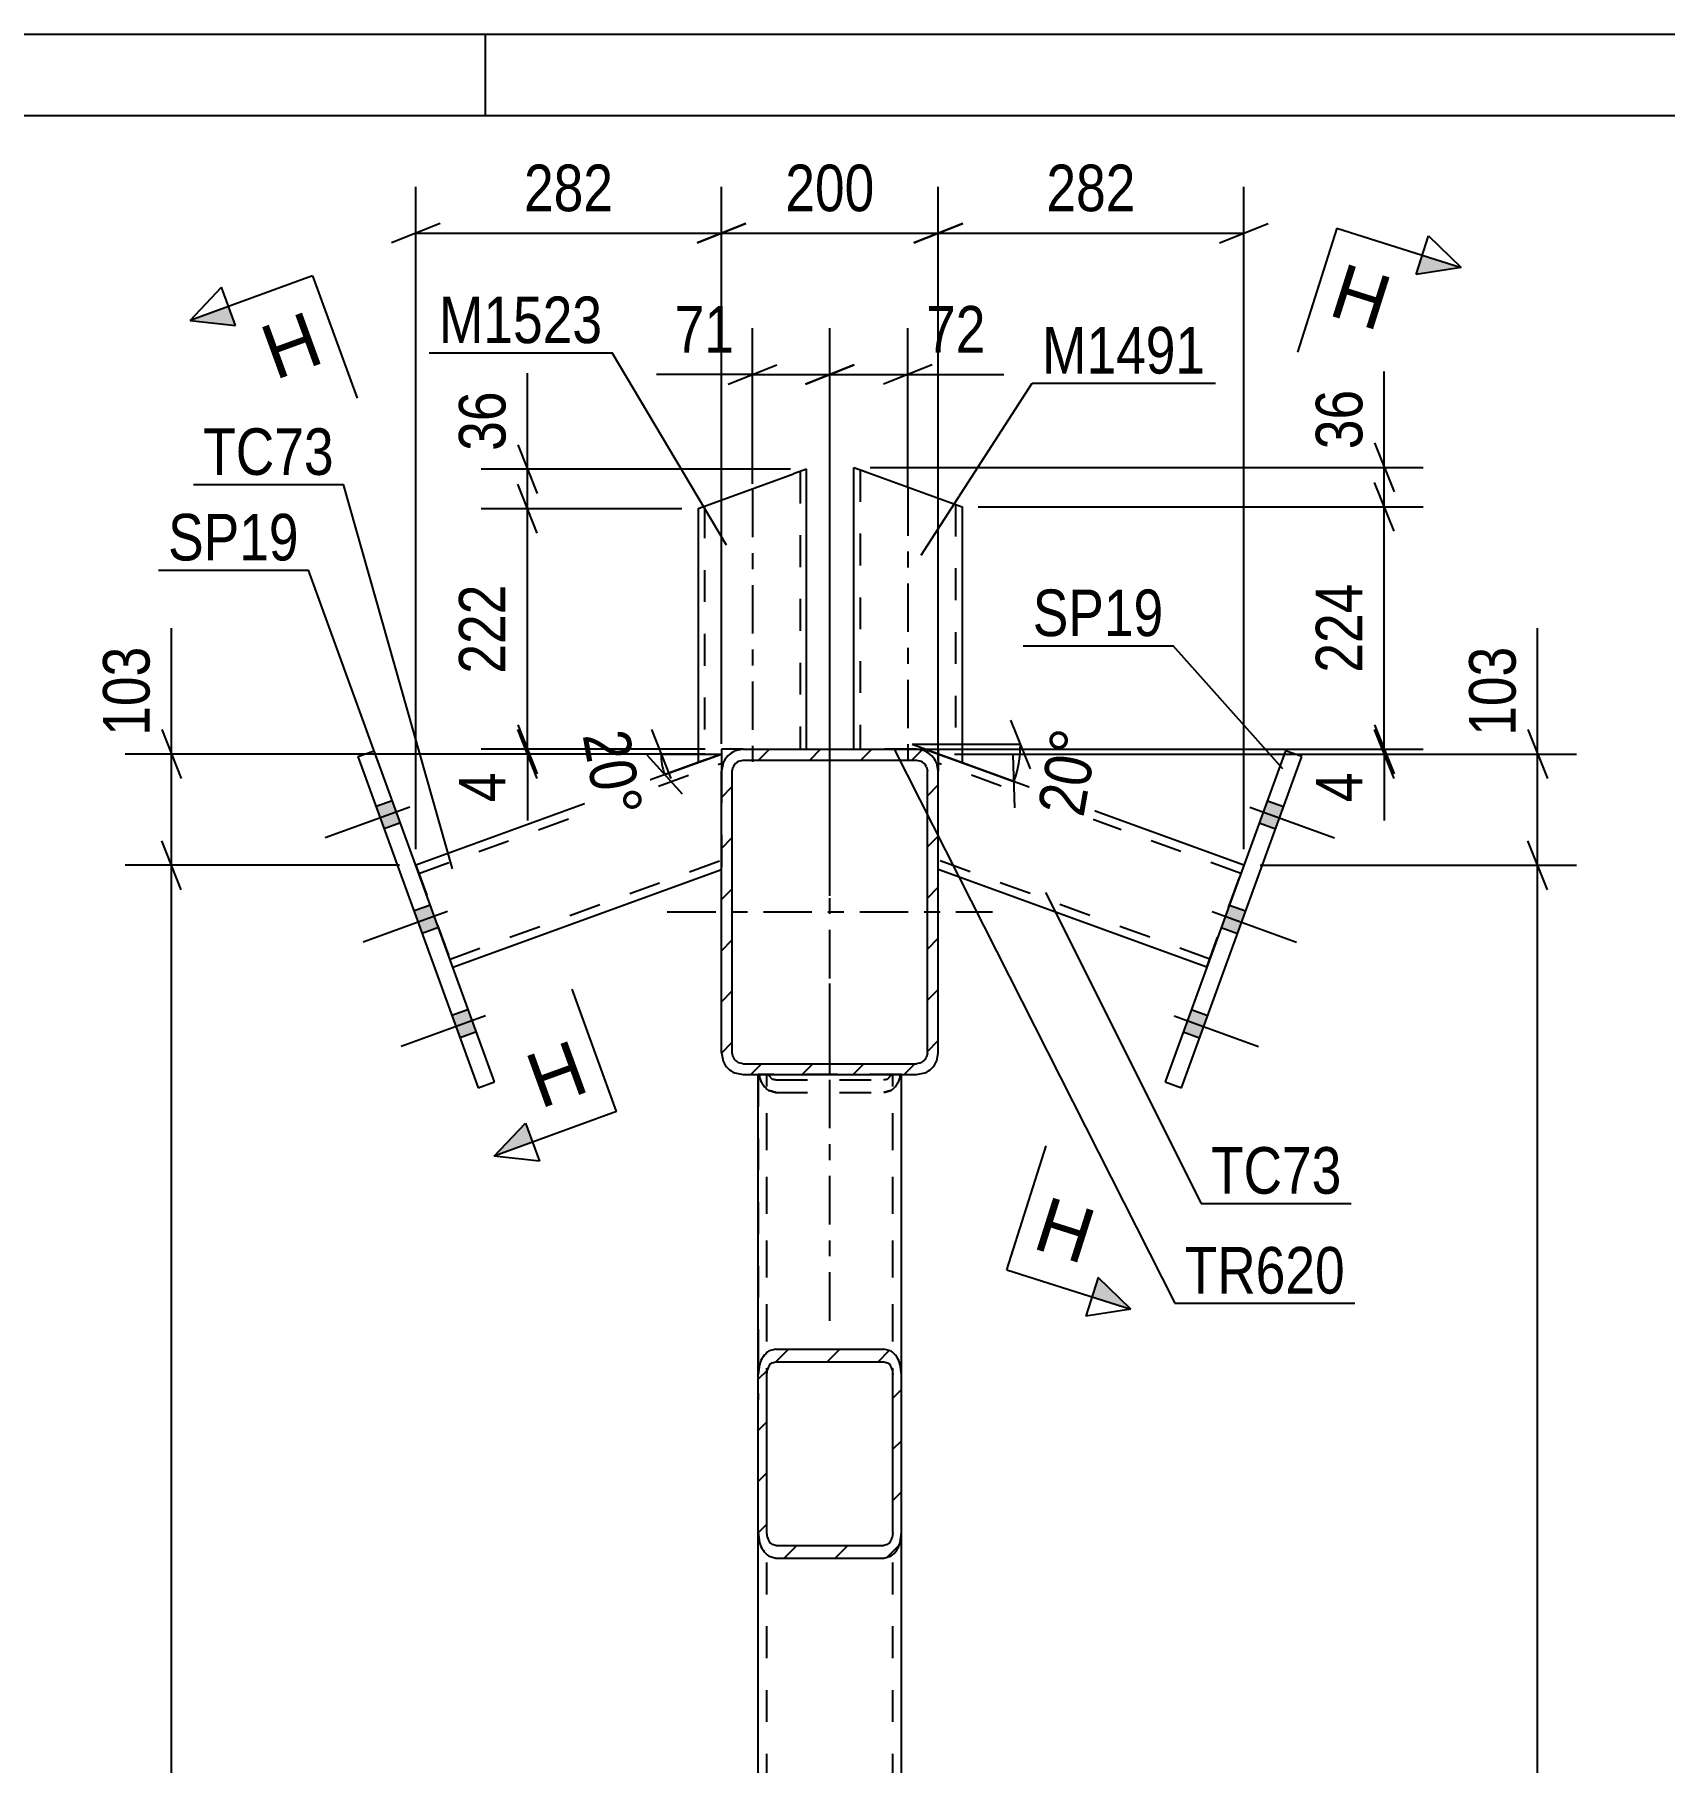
# Model space of a CAD drawing. Header units: millimetres. Extents: x 0 to 594, y 0 to 420.
# Drawn here: x 146.3 to 246.5, y 313.8 to 420 of the extents above; entities that cross this region are included whole.
import ezdxf

# ---------------------------------------------------------------- set-up
doc = ezdxf.new("R2010")
doc.units = ezdxf.units.MM
doc.linetypes.add('DXK_LINE_DOT2', pattern=[3.9198, 1.9599, -1.9599])
doc.linetypes.add('DXK_LINE_DOT3', pattern=[5.9187, 2.979, -0.9799, 0.9799, -0.9799])
doc.styles.add('Arial', font='ARIAL.TTF', dxfattribs={"height": 0.2})
doc.styles.add('Arial Narrow', font='ARIALN.TTF', dxfattribs={"height": 0.2})

# ---------------------------------------------------------------- blocks, each defined once
blk = doc.blocks.new('Unknown-761544929-1135')
at = {"color": 5, "linetype": 'Continuous'}
for p, q in [((594, 420), (0, 420)), ((174, 415), (174, 420)), ((589, 415), (5, 415))]:
    blk.add_line(p, q, dxfattribs=at)
blk = doc.blocks.new('Part-761544929-6121 - 5985')
at = {"color": 2, "linetype": 'Continuous'}
for p, q in [((187.07, 375.25), (169.71, 368.93)), ((188.5, 375.77), (188.5, 374.72)), ((171.99, 362.66), (188.5, 368.67))]:
    blk.add_line(p, q, dxfattribs=at)
at = {"color": 7, "linetype": 'DXK_LINE_DOT2'}
for p, q in [((169.89, 368.43), (188.5, 375.2)), ((187.07, 375.25), (188.5, 375.77)), ((188.5, 374.72), (188.5, 368.67)), ((169.71, 368.93), (171.99, 362.66)), ((171.81, 363.16), (188.5, 369.24))]:
    blk.add_line(p, q, dxfattribs=at)
blk = doc.blocks.new('Bolt-761544929-6005 - 5985')
at = {"linetype": 'Continuous'}
for points in [[(168.76, 371.53), (168.26, 372.9), (167.26, 372.54), (167.76, 371.16)], [(168.76, 371.53), (168.26, 372.9), (167.26, 372.54), (167.76, 371.16)], [(168.76, 371.53), (168.26, 372.9), (167.26, 372.54), (167.76, 371.16)], [(171.1, 365.11), (170.6, 366.48), (169.6, 366.12), (170.1, 364.74)], [(171.1, 365.11), (170.6, 366.48), (169.6, 366.12), (170.1, 364.74)], [(173.44, 358.68), (172.94, 360.06), (171.93, 359.7), (172.44, 358.32)], [(173.44, 358.68), (172.94, 360.06), (171.93, 359.7), (172.44, 358.32)], [(173.44, 358.68), (172.94, 360.06), (171.93, 359.7), (172.44, 358.32)]]:
    blk.add_hatch(color=1, dxfattribs=at).paths.add_polyline_path(points)
at = {"color": 1, "linetype": 'Continuous'}
for p, q in [((168.26, 372.9), (167.26, 372.54)), ((168.26, 372.9), (167.26, 372.54)), ((168.26, 372.9), (167.26, 372.54)), ((169.33, 372.51), (164.13, 370.62)), ((169.33, 372.51), (164.13, 370.62)), ((169.33, 372.51), (164.13, 370.62)), ((168.76, 371.53), (167.76, 371.16)), ((168.76, 371.53), (167.76, 371.16)), ((168.76, 371.53), (167.76, 371.16)), ((170.6, 366.48), (169.6, 366.12)), ((170.6, 366.48), (169.6, 366.12)), ((171.66, 366.09), (166.46, 364.2)), ((171.66, 366.09), (166.46, 364.2)), ((171.1, 365.11), (170.1, 364.74)), ((171.1, 365.11), (170.1, 364.74)), ((174, 359.67), (168.8, 357.78)), ((174, 359.67), (168.8, 357.78)), ((174, 359.67), (168.8, 357.78)), ((172.94, 360.06), (171.93, 359.7)), ((172.94, 360.06), (171.93, 359.7)), ((172.94, 360.06), (171.93, 359.7)), ((173.44, 358.68), (172.44, 358.32)), ((173.44, 358.68), (172.44, 358.32)), ((173.44, 358.68), (172.44, 358.32))]:
    blk.add_line(p, q, dxfattribs=at)
blk = doc.blocks.new('Bolt-761544929-6006 - 5985')
at = {"linetype": 'Continuous'}
for points in [[(222.08, 372.9), (221.58, 371.53), (222.58, 371.16), (223.08, 372.54)], [(222.08, 372.9), (221.58, 371.53), (222.58, 371.16), (223.08, 372.54)], [(222.08, 372.9), (221.58, 371.53), (222.58, 371.16), (223.08, 372.54)], [(219.74, 366.48), (219.24, 365.11), (220.24, 364.74), (220.74, 366.12)], [(219.74, 366.48), (219.24, 365.11), (220.24, 364.74), (220.74, 366.12)], [(217.4, 360.06), (216.9, 358.68), (217.9, 358.32), (218.41, 359.7)], [(217.4, 360.06), (216.9, 358.68), (217.9, 358.32), (218.41, 359.7)], [(217.4, 360.06), (216.9, 358.68), (217.9, 358.32), (218.41, 359.7)]]:
    blk.add_hatch(color=1, dxfattribs=at).paths.add_polyline_path(points)
at = {"color": 1, "linetype": 'Continuous'}
for p, q in [((222.08, 372.9), (223.08, 372.54)), ((222.08, 372.9), (223.08, 372.54)), ((222.08, 372.9), (223.08, 372.54)), ((221.01, 372.51), (226.21, 370.62)), ((221.01, 372.51), (226.21, 370.62)), ((221.01, 372.51), (226.21, 370.62)), ((221.58, 371.53), (222.58, 371.16)), ((221.58, 371.53), (222.58, 371.16)), ((221.58, 371.53), (222.58, 371.16)), ((219.74, 366.48), (220.74, 366.12)), ((219.74, 366.48), (220.74, 366.12)), ((218.68, 366.09), (223.88, 364.2)), ((218.68, 366.09), (223.88, 364.2)), ((219.24, 365.11), (220.24, 364.74)), ((219.24, 365.11), (220.24, 364.74)), ((216.34, 359.67), (221.54, 357.78)), ((216.34, 359.67), (221.54, 357.78)), ((216.34, 359.67), (221.54, 357.78)), ((217.4, 360.06), (218.41, 359.7)), ((217.4, 360.06), (218.41, 359.7)), ((217.4, 360.06), (218.41, 359.7)), ((216.9, 358.68), (217.9, 358.32)), ((216.9, 358.68), (217.9, 358.32)), ((216.9, 358.68), (217.9, 358.32))]:
    blk.add_line(p, q, dxfattribs=at)
blk = doc.blocks.new('Part-761544929-6019 - 5985')
at = {"linetype": 'Continuous'}
h = blk.add_hatch(dxfattribs=at)
h.set_pattern_fill('', scale=0.7, style=0, pattern_type=0)
h.set_pattern_definition([(45, (188.5033, 357.3911), (-1.57154, 1.57154), [])])
h.paths.add_polyline_path([(188.5, 374.72), (188.5, 357.39), (188.6, 356.88), (188.89, 356.45), (189.33, 356.16), (189.84, 356.06), (200.5, 356.06), (201.01, 356.16), (201.45, 356.45), (201.74, 356.88), (201.84, 357.39), (201.84, 374.72), (201.74, 375.23), (201.45, 375.67), (201.01, 375.96), (200.5, 376.06), (189.84, 376.06), (189.33, 375.96), (188.89, 375.67), (188.6, 375.23)])
h.paths.add_polyline_path([(189.37, 375.2), (189.58, 375.34), (189.84, 375.39), (200.5, 375.39), (200.76, 375.34), (200.97, 375.2), (201.12, 374.98), (201.17, 374.72), (201.17, 357.39), (201.12, 357.14), (200.97, 356.92), (200.76, 356.78), (200.5, 356.72), (189.84, 356.72), (189.58, 356.78), (189.37, 356.92), (189.22, 357.14), (189.17, 357.39), (189.17, 374.72), (189.22, 374.98)])
at = {"color": 2, "linetype": 'Continuous'}
for p, q in [((189.84, 376.06), (189.33, 375.96)), ((189.84, 376.06), (200.5, 376.06)), ((201.01, 375.96), (200.5, 376.06)), ((188.6, 375.23), (188.5, 374.72)), ((189.17, 374.72), (189.22, 374.98)), ((189.58, 375.34), (189.84, 375.39)), ((189.84, 375.39), (200.5, 375.39)), ((200.5, 375.39), (200.76, 375.34)), ((201.12, 374.98), (201.17, 374.72)), ((201.84, 374.72), (201.74, 375.23)), ((188.5, 357.39), (188.5, 374.72)), ((189.17, 357.39), (189.17, 374.72)), ((201.17, 357.39), (201.17, 374.72)), ((201.84, 357.39), (201.84, 374.72)), ((188.5, 357.39), (188.6, 356.88)), ((189.22, 357.14), (189.17, 357.39)), ((201.17, 357.39), (201.12, 357.14)), ((201.74, 356.88), (201.84, 357.39)), ((189.33, 356.16), (189.84, 356.06)), ((189.84, 356.72), (189.58, 356.78)), ((189.84, 356.72), (200.5, 356.72)), ((189.84, 356.06), (200.5, 356.06)), ((200.76, 356.78), (200.5, 356.72)), ((200.5, 356.06), (201.01, 356.16))]:
    blk.add_line(p, q, dxfattribs=at)
at = {"color": 7, "linetype": 'DXK_LINE_DOT3'}
for p, q in [((195.17, 356.06), (195.17, 376.06)), ((185.17, 366.06), (205.17, 366.06))]:
    blk.add_line(p, q, dxfattribs=at)
at = {"color": 2, "linetype": 'Continuous'}
for centre, radius, start, end in [((189.84, 374.72), 1.33, 112.5, 157.5), ((189.84, 374.72), 0.667, 112.5, 157.5), ((200.5, 374.72), 0.667, 22.5, 67.5), ((200.5, 374.72), 1.33, 22.5, 67.5), ((189.84, 357.39), 0.667, 202.5, 247.5), ((200.5, 357.39), 0.667, 292.5, 337.5), ((189.84, 357.39), 1.33, 202.5, 247.5), ((200.5, 357.39), 1.33, 292.5, 337.5)]:
    blk.add_arc(centre, radius, start, end, dxfattribs=at)
blk = doc.blocks.new('Part-761544929-6022 - 5985')
at = {"color": 2, "linetype": 'Continuous'}
for p, q in [((193.74, 393.28), (192.94, 392.99)), ((193.74, 376.06), (193.74, 393.28)), ((187.13, 390.88), (192.94, 392.99)), ((187.07, 390.85), (187.13, 390.88)), ((187.07, 390.85), (187.07, 375.25)), ((189.84, 376.06), (188.5, 376.06)), ((188.5, 376.06), (188.5, 375.77)), ((188.5, 375.77), (187.07, 375.25))]:
    blk.add_line(p, q, dxfattribs=at)
at = {"color": 7, "linetype": 'DXK_LINE_DOT2'}
for p, q in [((193.34, 393.14), (193.34, 376.06)), ((187.47, 391), (187.5, 391.01)), ((187.47, 391), (187.47, 375.39)), ((189.84, 376.06), (193.74, 376.06))]:
    blk.add_line(p, q, dxfattribs=at)
at = {"color": 7, "linetype": 'DXK_LINE_DOT3'}
blk.add_line((190.41, 392.07), (190.41, 375.25), dxfattribs=at)
blk = doc.blocks.new('Part-761544929-6023 - 5985')
at = {"color": 2, "linetype": 'Continuous'}
for p, q in [((196.64, 376.06), (196.64, 393.39)), ((196.64, 393.39), (196.7, 393.36)), ((196.7, 393.36), (196.87, 393.3)), ((196.87, 393.3), (197.44, 393.1)), ((197.44, 393.1), (203.3, 390.96)), ((203.3, 390.96), (203.3, 375.23)), ((200.5, 376.06), (201.84, 376.06)), ((201.84, 376.06), (201.84, 375.77)), ((201.84, 375.77), (203.24, 375.26)), ((203.3, 375.23), (203.24, 375.26))]:
    blk.add_line(p, q, dxfattribs=at)
at = {"color": 7, "linetype": 'DXK_LINE_DOT2'}
for p, q in [((196.87, 393.3), (197.28, 393.15)), ((197.04, 393.24), (197.04, 376.06)), ((197.04, 393.24), (197.07, 393.23)), ((197.13, 393.21), (197.44, 393.1)), ((202.9, 391.11), (202.9, 375.38)), ((200.5, 376.06), (196.64, 376.06))]:
    blk.add_line(p, q, dxfattribs=at)
at = {"color": 7, "linetype": 'DXK_LINE_DOT3'}
blk.add_line((199.97, 392.17), (199.97, 375.23), dxfattribs=at)
blk = doc.blocks.new('Part-761544929-6143 - 5985')
at = {"linetype": 'Continuous'}
h = blk.add_hatch(dxfattribs=at)
h.set_pattern_fill('', scale=0.7, style=0, pattern_type=0)
h.set_pattern_definition([(45, (190.77, 327.8989), (-1.57154, 1.57154), [])])
h.paths.add_polyline_path([(190.77, 337.63), (190.77, 327.9), (190.85, 327.3), (191.08, 326.8), (191.43, 326.46), (191.84, 326.34), (198.5, 326.34), (198.91, 326.46), (199.26, 326.8), (199.49, 327.3), (199.57, 327.9), (199.57, 337.63), (199.49, 338.23), (199.26, 338.73), (198.91, 339.07), (198.5, 339.19), (191.84, 339.19), (191.43, 339.07), (191.08, 338.73), (190.85, 338.23)])
h.paths.add_polyline_path([(191.46, 338.18), (191.63, 338.35), (191.84, 338.41), (198.5, 338.41), (198.71, 338.35), (198.88, 338.18), (199, 337.93), (199.04, 337.63), (199.04, 327.9), (199, 327.6), (198.88, 327.35), (198.71, 327.18), (198.5, 327.12), (191.84, 327.12), (191.63, 327.18), (191.46, 327.35), (191.34, 327.6), (191.3, 327.9), (191.3, 337.63), (191.34, 337.93)])
at = {"color": 2, "linetype": 'Continuous'}
for p, q in [((190.77, 337.63), (190.77, 356.06)), ((199.57, 337.63), (199.57, 356.06)), ((191.84, 339.19), (191.43, 339.07)), ((191.84, 339.19), (198.5, 339.19)), ((198.91, 339.07), (198.5, 339.19)), ((190.85, 338.23), (190.77, 337.63)), ((191.3, 337.63), (191.34, 337.93)), ((191.63, 338.35), (191.84, 338.41)), ((191.84, 338.41), (198.5, 338.41)), ((198.5, 338.41), (198.71, 338.35)), ((199, 337.93), (199.04, 337.63)), ((199.57, 337.63), (199.49, 338.23)), ((190.77, 327.9), (190.77, 337.63)), ((191.3, 327.9), (191.3, 337.63)), ((199.04, 327.9), (199.04, 337.63)), ((199.57, 327.9), (199.57, 337.63)), ((190.77, 327.9), (190.85, 327.3)), ((191.34, 327.6), (191.3, 327.9)), ((191.84, 327.12), (191.63, 327.18)), ((198.71, 327.18), (198.5, 327.12)), ((199.04, 327.9), (199, 327.6)), ((199.49, 327.3), (199.57, 327.9)), ((191.43, 326.46), (191.84, 326.34)), ((191.84, 327.12), (198.5, 327.12)), ((191.84, 326.34), (198.5, 326.34)), ((198.5, 326.34), (198.91, 326.46))]:
    blk.add_line(p, q, dxfattribs=at)
at = {"color": 7, "linetype": 'DXK_LINE_DOT2'}
for p, q in [((190.77, 356.06), (199.57, 356.06)), ((190.85, 355.92), (190.83, 356.06)), ((191.3, 327.9), (191.3, 356.06)), ((191.42, 356.06), (191.46, 355.96)), ((191.46, 355.96), (191.63, 355.79)), ((198.71, 355.79), (198.88, 355.96)), ((198.88, 355.96), (198.92, 356.06)), ((199.04, 327.9), (199.04, 356.06)), ((199.51, 356.06), (199.49, 355.92)), ((191.84, 354.96), (191.43, 355.08)), ((191.63, 355.79), (191.84, 355.74)), ((191.84, 355.74), (198.5, 355.74)), ((191.84, 354.96), (198.5, 354.96)), ((198.5, 355.74), (198.71, 355.79)), ((198.91, 355.08), (198.5, 354.96)), ((190.77, 327.9), (190.77, 337.63)), ((199.57, 327.9), (199.57, 337.63))]:
    blk.add_line(p, q, dxfattribs=at)
for centre, start, end in [((192.23, 356.24), 193.2949, 235.5336), ((198.11, 356.24), 304.4664, 346.7051)]:
    blk.add_arc(centre, 1.42, start, end, dxfattribs=at)
at = {"color": 2, "linetype": 'Continuous'}
for centre, radius, start, end in [((192.23, 337.9), 1.42, 124.4664, 166.7051), ((198.11, 337.9), 1.42, 13.2949, 55.5336), ((192.03, 337.77), 0.709, 124.4664, 166.7051), ((198.31, 337.77), 0.709, 13.2949, 55.5336), ((192.23, 327.63), 1.42, 193.2949, 235.5336), ((192.03, 327.76), 0.709, 193.2949, 235.5336), ((198.31, 327.76), 0.709, 304.4664, 346.7051), ((198.11, 327.63), 1.42, 304.4664, 346.7051)]:
    blk.add_arc(centre, radius, start, end, dxfattribs=at)
blk = doc.blocks.new('Part-761544929-6088 - 5985')
at = {"color": 2, "linetype": 'Continuous'}
for p, q in [((166.14, 375.61), (167.14, 375.97)), ((166.14, 375.61), (173.55, 355.25)), ((174.55, 355.61), (167.14, 375.97)), ((173.55, 355.25), (174.55, 355.61))]:
    blk.add_line(p, q, dxfattribs=at)
blk = doc.blocks.new('Part-761544929-6089 - 5985')
at = {"color": 2, "linetype": 'Continuous'}
for p, q in [((223.2, 375.97), (215.79, 355.61)), ((216.79, 355.25), (224.2, 375.61)), ((224.2, 375.61), (223.2, 375.97)), ((215.79, 355.61), (216.79, 355.25))]:
    blk.add_line(p, q, dxfattribs=at)
blk = doc.blocks.new('Part-761544929-6091 - 5985')
at = {"color": 2, "linetype": 'Continuous'}
for p, q in [((201.84, 375.77), (201.84, 374.72)), ((220.63, 368.93), (203.3, 375.23)), ((218.35, 362.66), (201.84, 368.67))]:
    blk.add_line(p, q, dxfattribs=at)
at = {"color": 7, "linetype": 'DXK_LINE_DOT2'}
for p, q in [((203.3, 375.23), (201.84, 375.77)), ((201.84, 375.77), (201.84, 375.43)), ((220.45, 368.43), (201.84, 375.2)), ((201.84, 368.67), (201.84, 374.72)), ((218.53, 363.16), (201.84, 369.24)), ((218.35, 362.66), (220.63, 368.93))]:
    blk.add_line(p, q, dxfattribs=at)
blk = doc.blocks.new('Part-761544929-6126 - 5985')
at = {"color": 7, "linetype": 'DXK_LINE_DOT2'}
for p, q in [((190.77, 356.06), (199.57, 356.06)), ((190.77, 327.9), (190.77, 356.06)), ((191.3, 163.39), (191.3, 356.06)), ((199.04, 163.39), (199.04, 356.06)), ((199.57, 327.9), (199.57, 356.06))]:
    blk.add_line(p, q, dxfattribs=at)
at = {"color": 2, "linetype": 'Continuous'}
for p, q in [((190.77, 191.55), (190.77, 327.9)), ((199.57, 191.55), (199.57, 327.9))]:
    blk.add_line(p, q, dxfattribs=at)
blk = doc.blocks.new('Part-761544929-6141 - 5985')
at = {"color": 7, "linetype": 'DXK_LINE_DOT3'}
blk.add_line((195.17, 340.93), (195.17, 363.34), dxfattribs=at)
at = {"color": 7, "linetype": 'DXK_LINE_DOT2'}
for p, q in [((199.57, 356.06), (190.77, 356.06)), ((190.77, 356.06), (190.77, 336.06)), ((190.83, 356.06), (190.85, 355.92)), ((191.3, 336.06), (191.3, 356.06)), ((191.46, 355.96), (191.42, 356.06)), ((191.63, 355.79), (191.46, 355.96)), ((198.88, 355.96), (198.71, 355.79)), ((198.92, 356.06), (198.88, 355.96)), ((199.04, 336.06), (199.04, 356.06)), ((199.49, 355.92), (199.51, 356.06)), ((199.57, 336.06), (199.57, 356.06)), ((191.43, 355.08), (191.84, 354.96)), ((191.84, 355.74), (191.63, 355.79)), ((191.84, 355.74), (198.5, 355.74)), ((191.84, 354.96), (198.5, 354.96)), ((198.71, 355.79), (198.5, 355.74)), ((198.5, 354.96), (198.88, 355.07)), ((198.88, 355.07), (198.91, 355.08))]:
    blk.add_line(p, q, dxfattribs=at)
for centre, start, end in [((192.23, 356.24), 193.2949, 235.5336), ((198.11, 356.24), 304.4664, 346.7051)]:
    blk.add_arc(centre, 1.42, start, end, dxfattribs=at)
blk = doc.blocks.new('StraightDimension-761544929-15469 - 5985')
at = {"color": 7, "linetype": 'Continuous'}
for p, q in [((155.28, 367.43), (154.08, 370.43)), ((168.71, 368.93), (151.83, 368.93)), ((154.68, 146.83), (154.68, 368.93))]:
    blk.add_line(p, q, dxfattribs=at)
blk = doc.blocks.new('StraightDimension-761544929-15546 - 5985')
at = {"color": 7, "linetype": 'Continuous'}
for p, q in [((239.3, 367.43), (238.1, 370.43)), ((221.63, 368.93), (241.1, 368.93)), ((238.7, 146.83), (238.7, 368.93))]:
    blk.add_line(p, q, dxfattribs=at)
blk = doc.blocks.new('StraightDimension-761544929-15175 - 5985')
at = {"color": 7, "linetype": 'Continuous'}
for p, q in [((188.5, 376.39), (188.5, 410.64)), ((201.84, 375.38), (201.84, 410.64)), ((190, 408.39), (187, 407.19)), ((200.34, 407.19), (203.34, 408.39)), ((188.5, 407.79), (201.84, 407.79))]:
    blk.add_line(p, q, dxfattribs=at)
at = {"color": 0}
blk.add_wipeout([(198.51, 408.54), (198.51, 412.74), (191.83, 412.74), (191.83, 408.54)], dxfattribs=at)
at = {"color": 3, "style": 'Arial Narrow'}
blk.add_text('200', height=2.863, dxfattribs=at).set_placement((192.43, 409.14))
blk = doc.blocks.new('AngleDimension-761544929-15498 - 5985')
at = {"color": 7, "linetype": 'Continuous'}
for p, q in [((184.2, 377.27), (185.4, 374.27)), ((186.1, 373.3), (183.94, 375.7)), ((184.8, 375.77), (188.5, 375.77)), ((185.02, 374.5), (188.5, 375.77)), ((187.56, 375.43), (185.02, 374.5))]:
    blk.add_line(p, q, dxfattribs=at)
blk.add_arc((188.5, 375.77), 3.71, 180, 200, dxfattribs=at)
at = {"color": 0}
blk.add_wipeout([(180.39, 371.06), (184.53, 371.79), (183.41, 378.15), (179.27, 377.42)], dxfattribs=at)
at = {"color": 3, "style": 'Arial Narrow'}
blk.add_text('20°', height=2.863, rotation=-80.0021, dxfattribs=at).set_placement((179.96, 376.93))
blk = doc.blocks.new('AngleDimension-761544929-15525 - 5985')
at = {"color": 7, "linetype": 'Continuous'}
for p, q in [((206.29, 377.85), (207.49, 374.85)), ((206.89, 376.35), (200.23, 376.35)), ((206.49, 374.07), (200.23, 376.35)), ((201.17, 376.01), (206.49, 374.07)), ((206.54, 372.46), (206.44, 375.69))]:
    blk.add_line(p, q, dxfattribs=at)
blk.add_arc((200.23, 376.35), 6.66, 339.9974, 360, dxfattribs=at)
at = {"color": 0}
blk.add_wipeout([(212.37, 377.49), (208.23, 378.22), (207.11, 371.86), (211.25, 371.13)], dxfattribs=at)
at = {"color": 3, "style": 'Arial Narrow'}
blk.add_text('20°', height=2.863, rotation=79.9964, dxfattribs=at).set_placement((210.76, 371.83))
blk = doc.blocks.new('StraightDimension-761544929-15109 - 5985')
at = {"color": 7, "linetype": 'Continuous'}
for p, q in [((195.17, 367.06), (195.17, 401.95)), ((199.97, 392.23), (199.97, 401.95)), ((193.67, 398.5), (196.67, 399.7)), ((201.47, 399.7), (198.47, 398.5)), ((195.17, 399.1), (199.97, 399.1)), ((199.97, 399.1), (205.88, 399.1)), ((199.97, 399.1), (205.88, 399.1))]:
    blk.add_line(p, q, dxfattribs=at)
at = {"color": 0}
blk.add_wipeout([(205.35, 399.85), (205.35, 404.05), (200.49, 404.05), (200.49, 399.85)], dxfattribs=at)
at = {"color": 3, "style": 'Arial Narrow'}
blk.add_text('72', height=2.863, dxfattribs=at).set_placement((201.09, 400.45))
blk = doc.blocks.new('StraightDimension-761544929-15174 - 5985')
at = {"color": 7, "linetype": 'Continuous'}
for p, q in [((201.84, 375.38), (201.84, 410.64)), ((220.63, 369.93), (220.63, 410.64)), ((203.34, 408.39), (200.34, 407.19)), ((219.13, 407.19), (222.13, 408.39)), ((201.84, 407.79), (220.63, 407.79))]:
    blk.add_line(p, q, dxfattribs=at)
at = {"color": 0}
blk.add_wipeout([(214.58, 408.54), (214.58, 412.74), (207.89, 412.74), (207.89, 408.54)], dxfattribs=at)
at = {"color": 3, "style": 'Arial Narrow'}
blk.add_text('282', height=2.863, dxfattribs=at).set_placement((208.49, 409.14))
blk = doc.blocks.new('StraightDimension-761544929-15110 - 5985')
at = {"color": 7, "linetype": 'Continuous'}
for p, q in [((190.41, 392.38), (190.41, 401.95)), ((195.17, 367.06), (195.17, 401.95)), ((188.91, 398.5), (191.91, 399.7)), ((196.67, 399.7), (193.67, 398.5)), ((190.41, 399.1), (184.5, 399.1)), ((190.41, 399.1), (184.5, 399.1)), ((190.41, 399.1), (195.17, 399.1))]:
    blk.add_line(p, q, dxfattribs=at)
at = {"color": 0}
blk.add_wipeout([(189.88, 399.85), (189.88, 404.05), (185.03, 404.05), (185.03, 399.85)], dxfattribs=at)
at = {"color": 3, "style": 'Arial Narrow'}
blk.add_text('71', height=2.863, dxfattribs=at).set_placement((185.63, 400.45))
blk = doc.blocks.new('StraightDimension-761544929-15176 - 5985')
at = {"color": 7, "linetype": 'Continuous'}
for p, q in [((169.71, 369.93), (169.71, 410.64)), ((188.5, 376.39), (188.5, 410.64)), ((171.21, 408.39), (168.21, 407.19)), ((187, 407.19), (190, 408.39)), ((169.71, 407.79), (188.5, 407.79))]:
    blk.add_line(p, q, dxfattribs=at)
at = {"color": 0}
blk.add_wipeout([(182.45, 408.54), (182.45, 412.74), (175.76, 412.74), (175.76, 408.54)], dxfattribs=at)
at = {"color": 3, "style": 'Arial Narrow'}
blk.add_text('282', height=2.863, dxfattribs=at).set_placement((176.36, 409.14))
blk = doc.blocks.new('StraightDimension-761544929-15468 - 5985')
at = {"color": 7, "linetype": 'Continuous'}
for p, q in [((154.68, 375.77), (154.68, 383.5)), ((154.68, 375.77), (154.68, 383.5)), ((154.08, 377.27), (155.28, 374.27)), ((187.5, 375.77), (151.83, 375.77)), ((154.68, 368.93), (154.68, 375.77)), ((155.28, 367.43), (154.08, 370.43)), ((168.71, 368.93), (151.83, 368.93))]:
    blk.add_line(p, q, dxfattribs=at)
at = {"color": 0}
blk.add_wipeout([(153.93, 382.98), (149.73, 382.98), (149.73, 376.29), (153.93, 376.29)], dxfattribs=at)
at = {"color": 3, "style": 'Arial Narrow'}
blk.add_text('103', height=2.863, rotation=90.0002, dxfattribs=at).set_placement((153.33, 376.89))
blk = doc.blocks.new('StraightDimension-761544929-15545 - 5985')
at = {"color": 7, "linetype": 'Continuous'}
for p, q in [((238.7, 375.77), (238.7, 383.5)), ((238.7, 375.77), (238.7, 383.5)), ((238.1, 377.27), (239.3, 374.27)), ((202.84, 375.77), (241.1, 375.77)), ((238.7, 368.93), (238.7, 375.77)), ((239.3, 367.43), (238.1, 370.43)), ((221.63, 368.93), (241.1, 368.93))]:
    blk.add_line(p, q, dxfattribs=at)
at = {"color": 0}
blk.add_wipeout([(237.95, 382.98), (233.75, 382.98), (233.75, 376.29), (237.95, 376.29)], dxfattribs=at)
at = {"color": 3, "style": 'Arial Narrow'}
blk.add_text('103', height=2.863, rotation=90.0002, dxfattribs=at).set_placement((237.35, 376.89))
blk = doc.blocks.new('StraightDimension-761544929-19131 - 5985')
at = {"color": 7, "linetype": 'Continuous'}
for p, q in [((177.17, 389.35), (175.97, 392.35)), ((186.07, 390.85), (173.72, 390.85)), ((176.57, 376.06), (176.57, 390.85)), ((175.97, 377.56), (177.17, 374.56)), ((187.5, 376.06), (173.72, 376.06))]:
    blk.add_line(p, q, dxfattribs=at)
at = {"color": 0}
blk.add_wipeout([(175.82, 386.8), (171.62, 386.8), (171.62, 380.11), (175.82, 380.11)], dxfattribs=at)
at = {"color": 3, "style": 'Arial Narrow'}
blk.add_text('222', height=2.863, rotation=90.0002, dxfattribs=at).set_placement((175.22, 380.71))
blk = doc.blocks.new('StraightDimension-761544929-19130 - 5985')
at = {"color": 7, "linetype": 'Continuous'}
for p, q in [((176.57, 393.28), (176.57, 399.19)), ((176.57, 393.28), (176.57, 399.19)), ((175.97, 394.78), (177.17, 391.78)), ((192.74, 393.28), (173.72, 393.28)), ((176.57, 390.85), (176.57, 393.28)), ((177.17, 389.35), (175.97, 392.35)), ((186.07, 390.85), (173.72, 390.85))]:
    blk.add_line(p, q, dxfattribs=at)
at = {"color": 0}
blk.add_wipeout([(175.82, 398.66), (171.62, 398.66), (171.62, 393.81), (175.82, 393.81)], dxfattribs=at)
at = {"color": 3, "style": 'Arial Narrow'}
blk.add_text('36', height=2.863, rotation=90.0002, dxfattribs=at).set_placement((175.22, 394.41))
blk = doc.blocks.new('StraightDimension-761544929-19132 - 5985')
at = {"color": 7, "linetype": 'Continuous'}
for p, q in [((175.97, 377.56), (177.17, 374.56)), ((177.17, 374.27), (175.97, 377.27)), ((187.5, 376.06), (173.72, 376.06)), ((176.57, 375.77), (176.57, 376.06)), ((187.5, 375.77), (173.72, 375.77)), ((176.57, 375.77), (176.57, 371.69)), ((176.57, 375.77), (176.57, 371.69))]:
    blk.add_line(p, q, dxfattribs=at)
at = {"color": 0}
blk.add_wipeout([(175.82, 375.24), (171.62, 375.24), (171.62, 372.21), (175.82, 372.21)], dxfattribs=at)
at = {"color": 3, "style": 'Arial Narrow'}
blk.add_text('4', height=2.86, rotation=90.0002, dxfattribs=at).set_placement((175.22, 372.81))
blk = doc.blocks.new('StraightDimension-761544929-19187 - 5985')
at = {"color": 7, "linetype": 'Continuous'}
for p, q in [((229.27, 393.39), (229.27, 399.29)), ((229.27, 393.39), (229.27, 399.29)), ((228.67, 394.89), (229.87, 391.89)), ((197.64, 393.39), (231.67, 393.39)), ((229.27, 390.96), (229.27, 393.39)), ((229.87, 389.46), (228.67, 392.46)), ((204.3, 390.96), (231.67, 390.96))]:
    blk.add_line(p, q, dxfattribs=at)
at = {"color": 0}
blk.add_wipeout([(228.52, 398.77), (224.32, 398.77), (224.32, 393.91), (228.52, 393.91)], dxfattribs=at)
at = {"color": 3, "style": 'Arial Narrow'}
blk.add_text('36', height=2.863, rotation=90.0002, dxfattribs=at).set_placement((227.92, 394.51))
blk = doc.blocks.new('StraightDimension-761544929-19188 - 5985')
at = {"color": 7, "linetype": 'Continuous'}
for p, q in [((229.87, 389.46), (228.67, 392.46)), ((204.3, 390.96), (231.67, 390.96)), ((229.27, 376.06), (229.27, 390.96)), ((228.67, 377.56), (229.87, 374.56)), ((200.48, 376.06), (231.67, 376.06))]:
    blk.add_line(p, q, dxfattribs=at)
at = {"color": 0}
blk.add_wipeout([(228.52, 386.85), (224.32, 386.85), (224.32, 380.17), (228.52, 380.17)], dxfattribs=at)
at = {"color": 3, "style": 'Arial Narrow'}
blk.add_text('224', height=2.863, rotation=90.0002, dxfattribs=at).set_placement((227.92, 380.77))
blk = doc.blocks.new('StraightDimension-761544929-19189 - 5985')
at = {"color": 7, "linetype": 'Continuous'}
for p, q in [((228.67, 377.56), (229.87, 374.56)), ((229.87, 374.27), (228.67, 377.27)), ((200.48, 376.06), (231.67, 376.06)), ((229.27, 375.77), (229.27, 376.06)), ((202.84, 375.77), (231.67, 375.77)), ((229.27, 375.77), (229.27, 371.69)), ((229.27, 375.77), (229.27, 371.69))]:
    blk.add_line(p, q, dxfattribs=at)
at = {"color": 0}
blk.add_wipeout([(228.52, 375.24), (224.32, 375.24), (224.32, 372.21), (228.52, 372.21)], dxfattribs=at)
at = {"color": 3, "style": 'Arial Narrow'}
blk.add_text('4', height=2.86, rotation=90.0002, dxfattribs=at).set_placement((227.92, 372.81))
blk = doc.blocks.new('Mark-761544929-15580 - 5985')
at = {"color": 30, "linetype": 'Continuous'}
for p, q in [((200.79, 387.99), (207.62, 398.56)), ((207.62, 398.56), (218.88, 398.56))]:
    blk.add_line(p, q, dxfattribs=at)
at = {"color": 0}
blk.add_wipeout([(218.28, 399.16), (218.28, 402.16), (208.22, 402.16), (208.22, 399.16)], dxfattribs=at)
blk.add_wipeout([(218.28, 399.16), (218.28, 402.16), (208.22, 402.16), (208.22, 399.16)], dxfattribs=at)
at = {"color": 3, "style": 'Arial Narrow'}
blk.add_text('M1491', height=2.863, dxfattribs=at).set_placement((208.22, 399.16))
blk = doc.blocks.new('Mark-761544929-15583 - 5985')
at = {"color": 30, "linetype": 'Continuous'}
for p in [(153.87, 387.07), (167.44, 375.17)]:
    blk.add_line(p, (163.11, 387.07), dxfattribs=at)
at = {"color": 0}
blk.add_wipeout([(162.51, 387.67), (162.51, 390.67), (154.47, 390.67), (154.47, 387.67)], dxfattribs=at)
blk.add_wipeout([(162.51, 387.67), (162.51, 390.67), (154.47, 390.67), (154.47, 387.67)], dxfattribs=at)
at = {"color": 3, "style": 'Arial Narrow'}
blk.add_text('SP19', height=2.863, dxfattribs=at).set_placement((154.47, 387.67))
blk = doc.blocks.new('SectionMark-761544929-15615 - 5985')
at = {"linetype": 'Continuous'}
for points in [[(231.23, 405.25), (231.6, 406.44), (233.99, 405.68)], [(211.29, 342.39), (211.67, 343.59), (213.68, 341.64)]]:
    blk.add_hatch(color=6, dxfattribs=at).paths.add_polyline_path(points)
at = {"color": 6, "linetype": 'Continuous'}
for p, q in [((231.23, 405.25), (231.98, 407.63)), ((231.98, 407.63), (233.99, 405.68)), ((233.99, 405.68), (231.23, 405.25)), ((211.67, 343.59), (210.92, 341.2)), ((213.68, 341.64), (211.67, 343.59)), ((213.68, 341.64), (210.92, 341.2))]:
    blk.add_line(p, q, dxfattribs=at)
at = {"color": 0, "linetype": 'Continuous'}
for points in [[(228.94, 401.77), (230, 405.11), (226.78, 406.13), (225.73, 402.79)], [(210.75, 344.4), (211.8, 347.74), (208.59, 348.76), (207.53, 345.42)]]:
    blk.add_wipeout(points, dxfattribs=at)
at = {"color": 6, "linetype": 'Continuous'}
for p, q in [((226.36, 408.1), (223.94, 400.47)), ((226.36, 408.1), (233.99, 405.68)), ((206.05, 344.06), (208.47, 351.68)), ((206.05, 344.06), (213.68, 341.64))]:
    blk.add_line(p, q, dxfattribs=at)
at = {"color": 3, "linetype": 'Continuous', "style": 'Arial'}
for p in [(225.73, 402.79), (207.53, 345.42)]:
    blk.add_text('H', height=3.34, rotation=-17.5955, dxfattribs=at).set_placement(p)
blk = doc.blocks.new('Mark-761544929-15577 - 5985')
at = {"color": 30, "linetype": 'Continuous'}
for p in [(170.53, 400.43), (188.81, 388.6)]:
    blk.add_line(p, (181.78, 400.43), dxfattribs=at)
at = {"color": 0}
blk.add_wipeout([(181.18, 401.03), (181.18, 404.03), (171.13, 404.03), (171.13, 401.03)], dxfattribs=at)
blk.add_wipeout([(181.18, 401.03), (181.18, 404.03), (171.13, 404.03), (171.13, 401.03)], dxfattribs=at)
at = {"color": 3, "style": 'Arial Narrow'}
blk.add_text('M1523', height=2.863, dxfattribs=at).set_placement((171.13, 401.03))
blk = doc.blocks.new('Mark-761544929-15574 - 5985')
at = {"color": 30, "linetype": 'Continuous'}
for p, q in [((199.15, 376.03), (216.39, 342)), ((216.39, 342), (227.46, 342))]:
    blk.add_line(p, q, dxfattribs=at)
at = {"color": 0}
blk.add_wipeout([(226.86, 342.6), (226.86, 345.6), (216.99, 345.6), (216.99, 342.6)], dxfattribs=at)
blk.add_wipeout([(226.86, 342.6), (226.86, 345.6), (216.99, 345.6), (216.99, 342.6)], dxfattribs=at)
at = {"color": 3, "style": 'Arial Narrow'}
blk.add_text('TR620', height=2.863, dxfattribs=at).set_placement((216.99, 342.6))
blk = doc.blocks.new('Mark-761544929-15586 - 5985')
at = {"color": 30, "linetype": 'Continuous'}
for p in [(207.05, 382.42), (223.03, 374.86)]:
    blk.add_line(p, (216.29, 382.42), dxfattribs=at)
at = {"color": 0}
blk.add_wipeout([(215.69, 383.02), (215.69, 386.02), (207.65, 386.02), (207.65, 383.02)], dxfattribs=at)
blk.add_wipeout([(215.69, 383.02), (215.69, 386.02), (207.65, 386.02), (207.65, 383.02)], dxfattribs=at)
at = {"color": 3, "style": 'Arial Narrow'}
blk.add_text('SP19', height=2.863, dxfattribs=at).set_placement((207.65, 383.02))
blk = doc.blocks.new('Mark-761544929-15589 - 5985')
at = {"color": 30, "linetype": 'Continuous'}
for p, q in [((208.43, 367.26), (218.01, 348.14)), ((218.01, 348.14), (227.24, 348.14))]:
    blk.add_line(p, q, dxfattribs=at)
at = {"color": 0}
blk.add_wipeout([(226.64, 348.74), (226.64, 351.74), (218.61, 351.74), (218.61, 348.74)], dxfattribs=at)
blk.add_wipeout([(226.64, 348.74), (226.64, 351.74), (218.61, 351.74), (218.61, 348.74)], dxfattribs=at)
at = {"color": 3, "style": 'Arial Narrow'}
blk.add_text('TC73', height=2.863, dxfattribs=at).set_placement((218.61, 348.74))
blk = doc.blocks.new('Mark-761544929-15592 - 5985')
at = {"color": 30, "linetype": 'Continuous'}
for p in [(156.03, 392.33), (171.96, 368.71)]:
    blk.add_line(p, (165.26, 392.33), dxfattribs=at)
at = {"color": 0}
blk.add_wipeout([(164.66, 392.93), (164.66, 395.93), (156.63, 395.93), (156.63, 392.93)], dxfattribs=at)
blk.add_wipeout([(164.66, 392.93), (164.66, 395.93), (156.63, 395.93), (156.63, 392.93)], dxfattribs=at)
at = {"color": 3, "style": 'Arial Narrow'}
blk.add_text('TC73', height=2.863, dxfattribs=at).set_placement((156.63, 392.93))
blk = doc.blocks.new('SectionMark-761544929-15614 - 5985')
at = {"linetype": 'Continuous'}
for points in [[(158.18, 403.29), (158.61, 402.12), (155.83, 402.43)], [(176.46, 353.08), (176.88, 351.91), (174.53, 351.05)]]:
    blk.add_hatch(color=6, dxfattribs=at).paths.add_polyline_path(points)
at = {"color": 6, "linetype": 'Continuous'}
for p, q in [((155.83, 402.43), (157.76, 404.46)), ((158.61, 402.12), (157.76, 404.46)), ((155.83, 402.43), (158.61, 402.12)), ((174.53, 351.05), (176.46, 353.08)), ((176.46, 353.08), (177.31, 350.74)), ((177.31, 350.74), (174.53, 351.05))]:
    blk.add_line(p, q, dxfattribs=at)
at = {"color": 0, "linetype": 'Continuous'}
for points in [[(164.21, 399.9), (163.01, 403.18), (159.84, 402.03), (161.04, 398.74)], [(180.51, 355.09), (179.32, 358.38), (176.15, 357.23), (177.35, 353.94)]]:
    blk.add_wipeout(points, dxfattribs=at)
at = {"color": 6, "linetype": 'Continuous'}
for p, q in [((163.35, 405.17), (155.83, 402.43)), ((163.35, 405.17), (166.09, 397.65)), ((182.05, 353.79), (179.32, 361.31)), ((182.05, 353.79), (174.53, 351.05))]:
    blk.add_line(p, q, dxfattribs=at)
at = {"color": 3, "linetype": 'Continuous', "style": 'Arial'}
for p in [(161.04, 398.74), (177.35, 353.94)]:
    blk.add_text('H', height=3.34, rotation=20.002, dxfattribs=at).set_placement(p)

msp = doc.modelspace()

# ---------------------------------------------------------------- block references
for name in ['Unknown-761544929-1135', 'Part-761544929-6022 - 5985', 'Part-761544929-6023 - 5985', 'Part-761544929-6019 - 5985', 'Part-761544929-6088 - 5985', 'Part-761544929-6121 - 5985', 'Part-761544929-6091 - 5985', 'Part-761544929-6089 - 5985', 'Bolt-761544929-6005 - 5985', 'Bolt-761544929-6006 - 5985', 'Part-761544929-6141 - 5985', 'Part-761544929-6143 - 5985', 'Part-761544929-6126 - 5985']:
    msp.add_blockref(name, (0, 0))

# ---------------------------------------------------------------- next in the draw order: block references
for name in ['StraightDimension-761544929-15175 - 5985', 'StraightDimension-761544929-15469 - 5985', 'StraightDimension-761544929-15546 - 5985']:
    msp.add_blockref(name, (0, 0))

# ---------------------------------------------------------------- next in the draw order: block references
for name in ['AngleDimension-761544929-15525 - 5985', 'AngleDimension-761544929-15498 - 5985']:
    msp.add_blockref(name, (0, 0))

# ---------------------------------------------------------------- next in the draw order: block references
msp.add_blockref('StraightDimension-761544929-15109 - 5985', (0, 0))

# ---------------------------------------------------------------- next in the draw order: block references
for name in ['StraightDimension-761544929-15174 - 5985', 'StraightDimension-761544929-15110 - 5985']:
    msp.add_blockref(name, (0, 0))

# ---------------------------------------------------------------- next in the draw order: block references
for name in ['StraightDimension-761544929-15176 - 5985', 'StraightDimension-761544929-19187 - 5985', 'StraightDimension-761544929-15545 - 5985']:
    msp.add_blockref(name, (0, 0))

# ---------------------------------------------------------------- next in the draw order: block references
for name in ['StraightDimension-761544929-19188 - 5985', 'StraightDimension-761544929-15468 - 5985']:
    msp.add_blockref(name, (0, 0))

# ---------------------------------------------------------------- next in the draw order: block references
for name in ['Mark-761544929-15580 - 5985', 'StraightDimension-761544929-19131 - 5985', 'Mark-761544929-15583 - 5985', 'StraightDimension-761544929-19189 - 5985']:
    msp.add_blockref(name, (0, 0))

# ---------------------------------------------------------------- next in the draw order: block references
for name in ['SectionMark-761544929-15615 - 5985', 'StraightDimension-761544929-19130 - 5985', 'StraightDimension-761544929-19132 - 5985']:
    msp.add_blockref(name, (0, 0))

# ---------------------------------------------------------------- next in the draw order: block references
for name in ['Mark-761544929-15577 - 5985', 'Mark-761544929-15574 - 5985']:
    msp.add_blockref(name, (0, 0))

# ---------------------------------------------------------------- next in the draw order: block references
for name in ['Mark-761544929-15592 - 5985', 'Mark-761544929-15586 - 5985', 'Mark-761544929-15589 - 5985']:
    msp.add_blockref(name, (0, 0))

# ---------------------------------------------------------------- next in the draw order: block references
msp.add_blockref('SectionMark-761544929-15614 - 5985', (0, 0))

doc.saveas('drawing.dxf')
